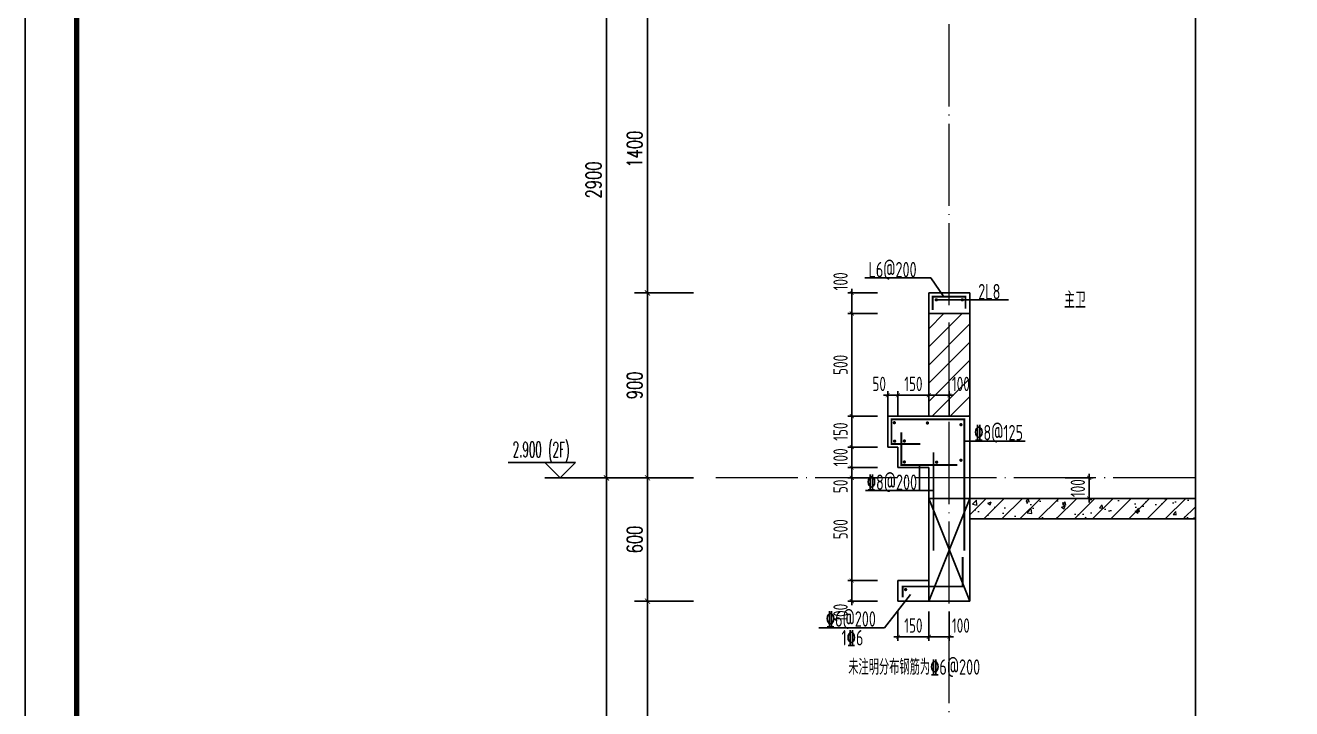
# Model space of a CAD drawing. Extents: x -668857 to 143095, y -247466 to 228182.
# Drawn here: x 59135 to 65303, y 154360 to 157686 of the extents above; entities that cross this region are included whole.
import ezdxf

# ---------------------------------------------------------------- set-up
doc = ezdxf.new("R2010")
doc.units = 0
doc.header["$LTSCALE"] = 1000
doc.linetypes.add('DOTE', pattern=[2.42, 2, -0.2, 0.02, -0.2])
doc.layers.get('0').update_dxf_attribs({"linetype": 'CONTINUOUS'})
doc.layers.get('DEFPOINTS').update_dxf_attribs({"linetype": 'CONTINUOUS'})
for name, color, linetype in [('DIM', 2, 'CONTINUOUS'), ('DIM_ELEV', 3, 'CONTINUOUS'), ('DIM_SYMB', 3, 'CONTINUOUS'), ('PUB_DIM', 3, 'CONTINUOUS'), ('PUB_TEXT', 2, 'CONTINUOUS'), ('REIN', 6, 'CONTINUOUS'), ('S-大样-砼线', 7, 'CONTINUOUS'), ('S-引出线', 40, 'CONTINUOUS'), ('TEXT', 2, 'CONTINUOUS'), ('WALL', 5, 'CONTINUOUS'), ('yichutu', 7, 'CONTINUOUS')]:
    doc.layers.add(name, color=color, linetype=linetype)
for name, color, linetype, lineweight in [('DOTE', 19, 'DOTE', 9), ('PUB_HATCH', 8, 'CONTINUOUS', 9), ('内粉刷', 37, 'CONTINUOUS', 9), ('图框', 9, 'CONTINUOUS', 18)]:
    doc.layers.add(name, color=color, linetype=linetype, lineweight=lineweight)
doc.styles.add('_TCH_DIM', font='SIMPLEX.shx', dxfattribs={"width": 0.7, "bigfont": 'GBCBIG.shx'})
doc.styles.add('_TCH_DIM_T3', font='SIMPLEX', dxfattribs={"width": 0.705882, "bigfont": 'GBCBIG'})
doc.styles.add('TSSD_DIMENSION', font='Tssdeng.shx', dxfattribs={"width": 0.7, "bigfont": 'tssdchn.shx'})
doc.styles.add('TSSD_REIN', font='tssdeng.shx', dxfattribs={"width": 0.7, "height": 300, "bigfont": 'tssdchn.shx'})
doc.styles.add('w', font='tssdeng.shx', dxfattribs={"width": 0.8, "bigfont": 'tssdchn.shx'})
doc.dimstyles.new('_TCH_ARCH&&25', dxfattribs={"dimtxt": 74.375, "dimasz": 25, "dimexe": 62.5, "dimexo": 75, "dimgap": 25, "dimtad": 1, "dimdec": 0, "dimzin": 0, "dimdsep": 46, "dimtxsty": '_TCH_DIM_T3', "dimblk": 'ARCHTICK', "dimcen": 0.09, "dimclrt": 7, "dimazin": 0, "dimtfac": 1, "dimtdec": 0, "dimtix": 1, "dimtmove": 2, "dimatfit": 3, "dimldrblk": 'ARCHTICK', "dimfxl": 0, "dimtolj": 1, "dimtzin": 0, "dimarcsym": 0})
doc.dimstyles.new('TSSD_20_20', dxfattribs={"dimtxt": 60, "dimasz": 20, "dimexe": 20, "dimexo": 50, "dimgap": 20, "dimtad": 1, "dimdec": 0, "dimzin": 0, "dimdsep": 46, "dimtxsty": 'TSSD_DIMENSION', "dimblk": 'ARCHTICK', "dimblk1": 'ARCHTICK', "dimblk2": 'ARCHTICK', "dimcen": 0, "dimdle": 20, "dimclrt": 7, "dimadec": 0, "dimazin": 0, "dimtfac": 1, "dimtdec": 0, "dimtix": 1, "dimtmove": 2, "dimatfit": 3, "dimfxl": 0, "dimtolj": 1, "dimtzin": 0, "dimarcsym": 0})

# ---------------------------------------------------------------- blocks, each defined once
blk = doc.blocks.new('GFDDDDRG')
at = {"layer": '图框'}
blk.add_lwpolyline([(923310, -107437), (923310, -159999), (893610, -159999), (893610, -107437)], close=True, dxfattribs=at)
blk.add_lwpolyline([(923310, -107437), (923310, -159999), (893610, -159999), (893610, -107437)], close=True, dxfattribs=at)
at = {"layer": '图框', "const_width": 50}
blk.add_lwpolyline([(894110, -159499), (922810, -159499), (922810, -108687), (894110, -108687)], close=True, dxfattribs=at)
blk = doc.blocks.new('yct-1051-594-26275-14850-25-1002.0')
at = {"layer": 'yichutu', "color": 7}
blk.add_lwpolyline([(0, 0), (0, 14850), (26275, 14850), (26275, 0)], close=True, dxfattribs=at)
blk = doc.blocks.new('_ArchTick')
at = {"color": 0, "linetype": 'ByBlock', "const_width": 0.15}
blk.add_lwpolyline([(-0.5, -0.5), (0.5, 0.5)], dxfattribs=at)
blk = doc.blocks.new('*D2622')
at = {"layer": 'DEFPOINTS', "color": 0}
for p in [(63385.3, 155885.6), (63335.3, 155733.3), (63385.3, 155733.3)]:
    blk.add_point(p, dxfattribs=at)
at = {"layer": 'DIM', "color": 0, "lineweight": -2}
for p, q in [((63315.3, 155885.6), (63405.3, 155885.6)), ((63335.3, 155783.3), (63335.3, 155905.6)), ((63385.3, 155783.3), (63385.3, 155905.6))]:
    blk.add_line(p, q, dxfattribs=at)
at = {"layer": 'DIM', "color": 0, "lineweight": -2, "xscale": 20, "yscale": 20, "zscale": 20, "rotation": 180}
blk.add_blockref('_ArchTick', (63335.3, 155885.6), dxfattribs=at)
at = {"layer": 'DIM', "color": 0, "lineweight": -2, "xscale": 20, "yscale": 20, "zscale": 20}
blk.add_blockref('_ArchTick', (63385.3, 155885.6), dxfattribs=at)
at = {"layer": 'DIM', "color": 7, "insert": (63293.9, 155940.6), "char_height": 70, "attachment_point": 5, "style": 'TSSD_DIMENSION'}
blk.add_mtext('\\A1;50', dxfattribs=at)
blk = doc.blocks.new('*D2623')
at = {"layer": 'DEFPOINTS', "color": 0}
for p in [(63535.3, 155885.6), (63385.3, 155733.3), (63535.3, 155733.3)]:
    blk.add_point(p, dxfattribs=at)
at = {"layer": 'DIM', "color": 0, "lineweight": -2}
for p, q in [((63365.3, 155885.6), (63555.3, 155885.6)), ((63385.3, 155783.3), (63385.3, 155905.6)), ((63535.3, 155783.3), (63535.3, 155905.6))]:
    blk.add_line(p, q, dxfattribs=at)
at = {"layer": 'DIM', "color": 0, "lineweight": -2, "xscale": 20, "yscale": 20, "zscale": 20, "rotation": 180}
blk.add_blockref('_ArchTick', (63385.3, 155885.6), dxfattribs=at)
at = {"layer": 'DIM', "color": 0, "lineweight": -2, "xscale": 20, "yscale": 20, "zscale": 20}
blk.add_blockref('_ArchTick', (63535.3, 155885.6), dxfattribs=at)
at = {"layer": 'DIM', "color": 7, "insert": (63460.3, 155940.6), "char_height": 70, "attachment_point": 5, "style": 'TSSD_DIMENSION'}
blk.add_mtext('\\A1;150', dxfattribs=at)
blk = doc.blocks.new('*D2624')
at = {"layer": 'DEFPOINTS', "color": 0}
for p in [(63635.3, 155885.6), (63535.3, 155733.3), (63635.3, 155733.3)]:
    blk.add_point(p, dxfattribs=at)
at = {"layer": 'DIM', "color": 0, "lineweight": -2}
for p, q in [((63515.3, 155885.6), (63655.3, 155885.6)), ((63535.3, 155783.3), (63535.3, 155905.6)), ((63635.3, 155783.3), (63635.3, 155905.6))]:
    blk.add_line(p, q, dxfattribs=at)
at = {"layer": 'DIM', "color": 0, "lineweight": -2, "xscale": 20, "yscale": 20, "zscale": 20, "rotation": 180}
blk.add_blockref('_ArchTick', (63535.3, 155885.6), dxfattribs=at)
at = {"layer": 'DIM', "color": 0, "lineweight": -2, "xscale": 20, "yscale": 20, "zscale": 20}
blk.add_blockref('_ArchTick', (63635.3, 155885.6), dxfattribs=at)
at = {"layer": 'DIM', "color": 7, "insert": (63691.7, 155940.6), "char_height": 70, "attachment_point": 5, "style": 'TSSD_DIMENSION'}
blk.add_mtext('\\A1;100', dxfattribs=at)
blk = doc.blocks.new('*D2625')
at = {"layer": 'DEFPOINTS', "color": 0}
for p in [(63385.3, 154883.2), (63535.3, 154883.2), (63535.3, 154709.5)]:
    blk.add_point(p, dxfattribs=at)
at = {"layer": 'DIM', "color": 0, "lineweight": -2}
for p, q in [((63385.3, 154833.2), (63385.3, 154689.5)), ((63535.3, 154833.2), (63535.3, 154689.5)), ((63365.3, 154709.5), (63555.3, 154709.5))]:
    blk.add_line(p, q, dxfattribs=at)
at = {"layer": 'DIM', "color": 0, "lineweight": -2, "xscale": 20, "yscale": 20, "zscale": 20, "rotation": 180}
blk.add_blockref('_ArchTick', (63385.3, 154709.5), dxfattribs=at)
at = {"layer": 'DIM', "color": 0, "lineweight": -2, "xscale": 20, "yscale": 20, "zscale": 20}
blk.add_blockref('_ArchTick', (63535.3, 154709.5), dxfattribs=at)
at = {"layer": 'DIM', "color": 7, "insert": (63460.3, 154764.5), "char_height": 70, "attachment_point": 5, "style": 'TSSD_DIMENSION'}
blk.add_mtext('\\A1;150', dxfattribs=at)
blk = doc.blocks.new('*D2626')
at = {"layer": 'DEFPOINTS', "color": 0}
for p in [(63535.3, 154883.2), (63635.3, 154883.2), (63635.3, 154709.5)]:
    blk.add_point(p, dxfattribs=at)
at = {"layer": 'DIM', "color": 0, "lineweight": -2}
for p, q in [((63535.3, 154833.2), (63535.3, 154689.5)), ((63635.3, 154833.2), (63635.3, 154689.5)), ((63515.3, 154709.5), (63655.3, 154709.5))]:
    blk.add_line(p, q, dxfattribs=at)
at = {"layer": 'DIM', "color": 0, "lineweight": -2, "xscale": 20, "yscale": 20, "zscale": 20, "rotation": 180}
blk.add_blockref('_ArchTick', (63535.3, 154709.5), dxfattribs=at)
at = {"layer": 'DIM', "color": 0, "lineweight": -2, "xscale": 20, "yscale": 20, "zscale": 20}
blk.add_blockref('_ArchTick', (63635.3, 154709.5), dxfattribs=at)
at = {"layer": 'DIM', "color": 7, "insert": (63691.7, 154764.5), "char_height": 70, "attachment_point": 5, "style": 'TSSD_DIMENSION'}
blk.add_mtext('\\A1;100', dxfattribs=at)
blk = doc.blocks.new('*D2627')
at = {"layer": 'DEFPOINTS', "color": 0}
for p in [(63160.6, 156383.2), (63335.3, 156383.2), (63335.3, 156283.2)]:
    blk.add_point(p, dxfattribs=at)
at = {"layer": 'DIM', "color": 0, "lineweight": -2}
for p, q in [((63285.3, 156383.2), (63140.6, 156383.2)), ((63160.6, 156263.2), (63160.6, 156403.2)), ((63285.3, 156283.2), (63140.6, 156283.2))]:
    blk.add_line(p, q, dxfattribs=at)
at = {"layer": 'DIM', "color": 0, "lineweight": -2, "xscale": 20, "yscale": 20, "zscale": 20}
for p, rotation in [((63160.6, 156383.2), 90), ((63160.6, 156283.2), 270)]:
    blk.add_blockref('_ArchTick', p, dxfattribs=dict(at, rotation=rotation))
at = {"layer": 'DIM', "color": 7, "insert": (63105.6, 156439.7), "char_height": 70, "attachment_point": 5, "rotation": 90, "style": 'TSSD_DIMENSION'}
blk.add_mtext('\\A1;100', dxfattribs=at)
blk = doc.blocks.new('*D2628')
at = {"layer": 'DEFPOINTS', "color": 0}
for p in [(63160.6, 155783.2), (63335.3, 155783.2), (63335.3, 155633.2)]:
    blk.add_point(p, dxfattribs=at)
at = {"layer": 'DIM', "color": 0, "lineweight": -2}
for p, q in [((63160.6, 155613.2), (63160.6, 155803.2)), ((63285.3, 155783.2), (63140.6, 155783.2)), ((63285.3, 155633.2), (63140.6, 155633.2))]:
    blk.add_line(p, q, dxfattribs=at)
at = {"layer": 'DIM', "color": 0, "lineweight": -2, "xscale": 20, "yscale": 20, "zscale": 20}
for p, rotation in [((63160.6, 155783.2), 90), ((63160.6, 155633.2), 270)]:
    blk.add_blockref('_ArchTick', p, dxfattribs=dict(at, rotation=rotation))
at = {"layer": 'DIM', "color": 7, "insert": (63105.6, 155708.2), "char_height": 70, "attachment_point": 5, "rotation": 90, "style": 'TSSD_DIMENSION'}
blk.add_mtext('\\A1;150', dxfattribs=at)
blk = doc.blocks.new('*D2629')
at = {"layer": 'DEFPOINTS', "color": 0}
for p in [(63160.6, 155633.2), (63335.3, 155633.2), (63335.3, 155533.2)]:
    blk.add_point(p, dxfattribs=at)
at = {"layer": 'DIM', "color": 0, "lineweight": -2}
for p, q in [((63285.3, 155633.2), (63140.6, 155633.2)), ((63160.6, 155633.2), (63160.6, 155653.2)), ((63160.6, 155533.2), (63160.6, 155633.2)), ((63285.3, 155533.2), (63140.6, 155533.2)), ((63160.6, 155533.2), (63160.6, 155513.2))]:
    blk.add_line(p, q, dxfattribs=at)
at = {"layer": 'DIM', "color": 0, "lineweight": -2, "xscale": 20, "yscale": 20, "zscale": 20}
for p, rotation in [((63160.6, 155633.2), 270), ((63160.6, 155533.2), 90)]:
    blk.add_blockref('_ArchTick', p, dxfattribs=dict(at, rotation=rotation))
at = {"layer": 'DIM', "color": 7, "insert": (63105.6, 155583.2), "char_height": 70, "attachment_point": 5, "rotation": 90, "style": 'TSSD_DIMENSION'}
blk.add_mtext('\\A1;100', dxfattribs=at)
blk = doc.blocks.new('*D2630')
at = {"layer": 'DEFPOINTS', "color": 0}
for p in [(63160.6, 155533.2), (63335.3, 155533.2), (63335.3, 155483.2)]:
    blk.add_point(p, dxfattribs=at)
at = {"layer": 'DIM', "color": 0, "lineweight": -2}
for p, q in [((63160.6, 155463.2), (63160.6, 155553.2)), ((63285.3, 155533.2), (63140.6, 155533.2)), ((63285.3, 155483.2), (63140.6, 155483.2))]:
    blk.add_line(p, q, dxfattribs=at)
at = {"layer": 'DIM', "color": 0, "lineweight": -2, "xscale": 20, "yscale": 20, "zscale": 20}
for p, rotation in [((63160.6, 155533.2), 90), ((63160.6, 155483.2), 270)]:
    blk.add_blockref('_ArchTick', p, dxfattribs=dict(at, rotation=rotation))
at = {"layer": 'DIM', "color": 7, "insert": (63105.6, 155441.9), "char_height": 70, "attachment_point": 5, "rotation": 90, "style": 'TSSD_DIMENSION'}
blk.add_mtext('\\A1;50', dxfattribs=at)
blk = doc.blocks.new('*D2631')
at = {"layer": 'DEFPOINTS', "color": 0}
for p in [(63160.6, 155483.2), (63335.3, 155483.2), (63335.3, 154983.2)]:
    blk.add_point(p, dxfattribs=at)
at = {"layer": 'DIM', "color": 0, "lineweight": -2}
for p, q in [((63160.6, 154963.2), (63160.6, 155503.2)), ((63285.3, 155483.2), (63140.6, 155483.2)), ((63285.3, 154983.2), (63140.6, 154983.2))]:
    blk.add_line(p, q, dxfattribs=at)
at = {"layer": 'DIM', "color": 0, "lineweight": -2, "xscale": 20, "yscale": 20, "zscale": 20}
for p, rotation in [((63160.6, 155483.2), 90), ((63160.6, 154983.2), 270)]:
    blk.add_blockref('_ArchTick', p, dxfattribs=dict(at, rotation=rotation))
at = {"layer": 'DIM', "color": 7, "insert": (63105.6, 155233.2), "char_height": 70, "attachment_point": 5, "rotation": 90, "style": 'TSSD_DIMENSION'}
blk.add_mtext('\\A1;500', dxfattribs=at)
blk = doc.blocks.new('*D2632')
at = {"layer": 'DEFPOINTS', "color": 0}
for p in [(63160.6, 154983.2), (63335.3, 154983.2), (63335.3, 154883.2)]:
    blk.add_point(p, dxfattribs=at)
at = {"layer": 'DIM', "color": 0, "lineweight": -2}
for p, q in [((63160.6, 154863.2), (63160.6, 155003.2)), ((63285.3, 154983.2), (63140.6, 154983.2)), ((63285.3, 154883.2), (63140.6, 154883.2))]:
    blk.add_line(p, q, dxfattribs=at)
at = {"layer": 'DIM', "color": 0, "lineweight": -2, "xscale": 20, "yscale": 20, "zscale": 20}
for p, rotation in [((63160.6, 154983.2), 90), ((63160.6, 154883.2), 270)]:
    blk.add_blockref('_ArchTick', p, dxfattribs=dict(at, rotation=rotation))
at = {"layer": 'DIM', "color": 7, "insert": (63105.6, 154826.8), "char_height": 70, "attachment_point": 5, "rotation": 90, "style": 'TSSD_DIMENSION'}
blk.add_mtext('\\A1;100', dxfattribs=at)
blk = doc.blocks.new('*D2642')
at = {"layer": 'DEFPOINTS', "color": 0}
for p in [(64150.4, 155483.2), (64316.4, 155483.2), (64150.4, 155383.2)]:
    blk.add_point(p, dxfattribs=at)
at = {"layer": 'DIM', "color": 0, "lineweight": -2}
for p, q in [((64316.4, 155483.2), (64316.4, 155503.2)), ((64200.4, 155483.2), (64336.4, 155483.2)), ((64316.4, 155383.2), (64316.4, 155483.2)), ((64200.4, 155383.2), (64336.4, 155383.2)), ((64316.4, 155383.2), (64316.4, 155363.2))]:
    blk.add_line(p, q, dxfattribs=at)
at = {"layer": 'DIM', "color": 0, "lineweight": -2, "xscale": 20, "yscale": 20, "zscale": 20}
for p, rotation in [((64316.4, 155483.2), 270), ((64316.4, 155383.2), 90)]:
    blk.add_blockref('_ArchTick', p, dxfattribs=dict(at, rotation=rotation))
at = {"layer": 'DIM', "color": 7, "insert": (64261.4, 155433.2), "char_height": 70, "attachment_point": 5, "rotation": 90, "style": 'TSSD_DIMENSION'}
blk.add_mtext('\\A1;100', dxfattribs=at)
blk = doc.blocks.new('*D2658')
at = {"layer": 'DEFPOINTS', "color": 0}
for p in [(62165.1, 154883.2), (62465.1, 154883.2), (62465.1, 153483.2)]:
    blk.add_point(p, dxfattribs=at)
at = {"layer": 'PUB_DIM', "color": 0, "lineweight": -2}
for p, q in [((62390.1, 154883.2), (62102.6, 154883.2)), ((62165.1, 153483.2), (62165.1, 154883.2)), ((62390.1, 153483.2), (62102.6, 153483.2))]:
    blk.add_line(p, q, dxfattribs=at)
at = {"layer": 'PUB_DIM', "color": 0, "lineweight": -2, "xscale": 25, "yscale": 25, "zscale": 25}
for p, rotation in [((62165.1, 154883.2), 90), ((62165.1, 153483.2), 270)]:
    blk.add_blockref('_ArchTick', p, dxfattribs=dict(at, rotation=rotation))
at = {"layer": 'PUB_DIM', "color": 7, "insert": (62102.9, 154183.2), "char_height": 74.38, "attachment_point": 5, "rotation": 90, "style": '_TCH_DIM_T3'}
blk.add_mtext('\\A1;1400', dxfattribs=at)
blk = doc.blocks.new('*D2659')
at = {"layer": 'DEFPOINTS', "color": 0}
for p in [(62165.1, 155483.2), (62465.1, 155483.2), (62465.1, 154883.2)]:
    blk.add_point(p, dxfattribs=at)
at = {"layer": 'PUB_DIM', "color": 0, "lineweight": -2}
for p, q in [((62390.1, 155483.2), (62102.6, 155483.2)), ((62165.1, 154883.2), (62165.1, 155483.2)), ((62390.1, 154883.2), (62102.6, 154883.2))]:
    blk.add_line(p, q, dxfattribs=at)
at = {"layer": 'PUB_DIM', "color": 0, "lineweight": -2, "xscale": 25, "yscale": 25, "zscale": 25}
for p, rotation in [((62165.1, 155483.2), 90), ((62165.1, 154883.2), 270)]:
    blk.add_blockref('_ArchTick', p, dxfattribs=dict(at, rotation=rotation))
at = {"layer": 'PUB_DIM', "color": 7, "insert": (62102.9, 155183.2), "char_height": 74.38, "attachment_point": 5, "rotation": 90, "style": '_TCH_DIM_T3'}
blk.add_mtext('\\A1;600', dxfattribs=at)
blk = doc.blocks.new('*D2660')
at = {"layer": 'DEFPOINTS', "color": 0}
for p in [(62165.1, 156383.2), (62465.1, 156383.2), (62465.1, 155483.2)]:
    blk.add_point(p, dxfattribs=at)
at = {"layer": 'PUB_DIM', "color": 0, "lineweight": -2}
for p, q in [((62390.1, 156383.2), (62102.6, 156383.2)), ((62165.1, 155483.2), (62165.1, 156383.2)), ((62390.1, 155483.2), (62102.6, 155483.2))]:
    blk.add_line(p, q, dxfattribs=at)
at = {"layer": 'PUB_DIM', "color": 0, "lineweight": -2, "xscale": 25, "yscale": 25, "zscale": 25}
for p, rotation in [((62165.1, 156383.2), 90), ((62165.1, 155483.2), 270)]:
    blk.add_blockref('_ArchTick', p, dxfattribs=dict(at, rotation=rotation))
at = {"layer": 'PUB_DIM', "color": 7, "insert": (62102.9, 155933.2), "char_height": 74.38, "attachment_point": 5, "rotation": 90, "style": '_TCH_DIM_T3'}
blk.add_mtext('\\A1;900', dxfattribs=at)
blk = doc.blocks.new('*D2661')
at = {"layer": 'DEFPOINTS', "color": 0}
for p in [(62165.1, 157783.2), (62465.1, 157783.2), (62465.1, 156383.2)]:
    blk.add_point(p, dxfattribs=at)
at = {"layer": 'PUB_DIM', "color": 0, "lineweight": -2}
for p, q in [((62390.1, 157783.2), (62102.6, 157783.2)), ((62165.1, 156383.2), (62165.1, 157783.2)), ((62390.1, 156383.2), (62102.6, 156383.2))]:
    blk.add_line(p, q, dxfattribs=at)
at = {"layer": 'PUB_DIM', "color": 0, "lineweight": -2, "xscale": 25, "yscale": 25, "zscale": 25}
for p, rotation in [((62165.1, 157783.2), 90), ((62165.1, 156383.2), 270)]:
    blk.add_blockref('_ArchTick', p, dxfattribs=dict(at, rotation=rotation))
at = {"layer": 'PUB_DIM', "color": 7, "insert": (62102.9, 157083.2), "char_height": 74.38, "attachment_point": 5, "rotation": 90, "style": '_TCH_DIM_T3'}
blk.add_mtext('\\A1;1400', dxfattribs=at)
blk = doc.blocks.new('*D2674')
at = {"layer": 'DEFPOINTS', "color": 0}
for p in [(61965.1, 155483.2), (62465.1, 155483.2), (62465.1, 152583.2)]:
    blk.add_point(p, dxfattribs=at)
at = {"layer": 'PUB_DIM', "color": 0, "lineweight": -2}
for p, q in [((62390.1, 155483.2), (61902.6, 155483.2)), ((61965.1, 152583.2), (61965.1, 155483.2)), ((62390.1, 152583.2), (61902.6, 152583.2))]:
    blk.add_line(p, q, dxfattribs=at)
at = {"layer": 'PUB_DIM', "color": 0, "lineweight": -2, "xscale": 25, "yscale": 25, "zscale": 25}
for p, rotation in [((61965.1, 155483.2), 90), ((61965.1, 152583.2), 270)]:
    blk.add_blockref('_ArchTick', p, dxfattribs=dict(at, rotation=rotation))
at = {"layer": 'PUB_DIM', "color": 7, "insert": (61902.9, 154033.2), "char_height": 74.38, "attachment_point": 5, "rotation": 90, "style": '_TCH_DIM_T3'}
blk.add_mtext('\\A1;2900', dxfattribs=at)
blk = doc.blocks.new('*D2675')
at = {"layer": 'DEFPOINTS', "color": 0}
for p in [(61965.1, 158383.2), (62465.1, 158383.2), (62465.1, 155483.2)]:
    blk.add_point(p, dxfattribs=at)
at = {"layer": 'PUB_DIM', "color": 0, "lineweight": -2}
for p, q in [((62390.1, 158383.2), (61902.6, 158383.2)), ((61965.1, 155483.2), (61965.1, 158383.2)), ((62390.1, 155483.2), (61902.6, 155483.2))]:
    blk.add_line(p, q, dxfattribs=at)
at = {"layer": 'PUB_DIM', "color": 0, "lineweight": -2, "xscale": 25, "yscale": 25, "zscale": 25}
for p, rotation in [((61965.1, 158383.2), 90), ((61965.1, 155483.2), 270)]:
    blk.add_blockref('_ArchTick', p, dxfattribs=dict(at, rotation=rotation))
at = {"layer": 'PUB_DIM', "color": 7, "insert": (61902.9, 156933.2), "char_height": 74.38, "attachment_point": 5, "rotation": 90, "style": '_TCH_DIM_T3'}
blk.add_mtext('\\A1;2900', dxfattribs=at)
blk = doc.blocks.new('A$C696610E5')
at = {"layer": 'REIN', "const_width": 9}
for points in [[(494.5, 974.7), (353.3, 974.7), (353.3, 1095), (708.3, 1095), (708.3, 454.9)], [(401.6, 1031.7), (401.6, 872.6), (673.9, 872.6)], [(557.8, 934), (557.8, 454.9)]]:
    blk.add_lwpolyline(points, dxfattribs=at)
at = {"layer": 'REIN', "const_width": 8}
for points in [[(363.4, 1078.3, 1), (371.4, 1078.3, 1)], [(524.5, 1076.9, 1), (532.5, 1076.9, 1)], [(687.7, 1068.7, 1), (695.7, 1068.7, 1)], [(364.5, 988.6, 1), (372.5, 988.6, 1)], [(412.3, 989.2, 1), (420.3, 989.2, 1)], [(412.3, 887.1, 1), (420.3, 887.1, 1)], [(569.2, 886.1, 1), (577.2, 886.1, 1)], [(687.7, 895.7, 1), (695.7, 895.7, 1)], [(418.3, 266.1, 1), (426.3, 266.1, 1)]]:
    blk.add_lwpolyline(points, format="xyb", close=True, dxfattribs=at)
at = {"layer": 'REIN'}
blk.add_lwpolyline([(407.7, 227.9, 9, 9, 0), (407.7, 280.9, 9, 9, 0), (700.1, 280.9, 9, 9, 0), (700.1, 425.3, 9, 9, 0)], format="xyseb", dxfattribs=at)
at = {"layer": 'S-大样-砼线'}
for p, q in [((534.9, 709.9), (734.9, 209.8)), ((734.9, 709.9), (534.9, 209.8))]:
    blk.add_line(p, q, dxfattribs=at)
blk.add_lwpolyline([(734.9, 709.9), (534.9, 709.9), (534.9, 209.8), (734.9, 209.8)], close=True, dxfattribs=at)
at = {"layer": 'S-引出线'}
for p, q in [((704.2, 988.5), (1004.3, 988.5)), ((490.6, 872.6), (490.6, 748.9)), ((227.2, 748.9), (561.1, 748.9))]:
    blk.add_line(p, q, dxfattribs=at)
blk.add_lwpolyline([(445.3, 242.7), (318.6, 79.6), (0, 79.6)], dxfattribs=at)
at = {"layer": 'TEXT', "style": 'TSSD_REIN', "width": 0.7}
for s, p in [('%%1328@125', (756.2, 992.6)), ('%%1328@200', (233.1, 751.1)), ('%%1326@200', (33.9, 85.5)), ('1%%1326', (110.1, -5.8)), ('未注明分布钢筋为%%1326@200', (142.8, -148.4))]:
    blk.add_text(s, height=75, rotation=0, dxfattribs=at).set_placement(p)
blk = doc.blocks.new('20210809.02282337')
at = {"layer": 'REIN', "const_width": 9}
blk.add_lwpolyline([(87484.2, 66580.9), (87484.2, 66644.7), (87644.1, 66644.7), (87644.1, 66586.8)], dxfattribs=at)
at = {"layer": 'REIN', "const_width": 8}
for points in [[(87497.7, 66629.7, 1), (87505.7, 66629.7, 1)], [(87625.1, 66629.7, 1), (87633.1, 66629.7, 1)]]:
    blk.add_lwpolyline(points, format="xyb", close=True, dxfattribs=at)
at = {"layer": 'S-引出线'}
for p, q in [((87474.6, 66737), (87154.5, 66737)), ((87538.8, 66644.7), (87474.6, 66737)), ((87501.7, 66629.7), (87853.3, 66629.7))]:
    blk.add_line(p, q, dxfattribs=at)
at = {"layer": 'TEXT', "style": 'w', "width": 0.7}
for s, p in [('L6@200', (87171.5, 66739.2)), ('2L8', (87706.2, 66632.1))]:
    blk.add_text(s, height=75, rotation=0, dxfattribs=at).set_placement(p)
blk = doc.blocks.new('*D3120')
at = {"layer": 'DEFPOINTS', "color": 0}
for p in [(63160.6, 156283.2), (63335.3, 156283.2), (63335.3, 155783.2)]:
    blk.add_point(p, dxfattribs=at)
at = {"layer": 'DIM', "color": 0, "lineweight": -2}
for p, q in [((63160.6, 155763.2), (63160.6, 156303.2)), ((63285.3, 156283.2), (63140.6, 156283.2)), ((63285.3, 155783.2), (63140.6, 155783.2))]:
    blk.add_line(p, q, dxfattribs=at)
at = {"layer": 'DIM', "color": 0, "lineweight": -2, "xscale": 20, "yscale": 20, "zscale": 20}
for p, rotation in [((63160.6, 156283.2), 90), ((63160.6, 155783.2), 270)]:
    blk.add_blockref('_ArchTick', p, dxfattribs=dict(at, rotation=rotation))
at = {"layer": 'DIM', "color": 7, "insert": (63105.6, 156033.2), "char_height": 70, "attachment_point": 5, "rotation": 90, "style": 'TSSD_DIMENSION'}
blk.add_mtext('\\A1;500', dxfattribs=at)

msp = doc.modelspace()

# ---------------------------------------------------------------- hatches: boundary and pattern name
at = {"layer": 'PUB_HATCH'}
h = msp.add_hatch(dxfattribs=at)
h.set_pattern_fill('普通砖', color=256, scale=25, style=0)
h.set_pattern_definition([(45, (-956095.346, 321071.136), (-44.1941915, 44.1941915), [])])
h.paths.add_polyline_path([(63735.25, 155783.23), (63735.25, 156283.23), (63535.25, 156283.23), (63535.25, 155783.23)])
h = msp.add_hatch(dxfattribs=at)
h.set_pattern_fill('钢筋混凝土', color=256, scale=25, style=0)
h.set_pattern_definition([(45, (-956095.346, 321026.26), (-44.194174, 44.194174), []), (50, (-956095.35, 321026.26), (179.315046, -15.688034), [18.75, -206.25]), (355, (-956095.35, 321026.26), (-34.687833, 188.048033), [15, -165]), (100.4514, (-956080.4, 321024.95), (144.627345, 172.359886), [15.935047, -175.285528]), (46.1842, (-956095.35, 321076.26), (266.81026, -41.379754), [28.125, -309.375]), (96.6356, (-956073.1, 321072.8), (233.665676, 243.52947), [23.90257, -262.92825]), (351.1842, (-956095.35, 321076.26), (233.665486, 243.52965), [22.5, -247.5]), (21, (-956070.35, 321063.76), (149.226763, -100.654723), [18.75, -206.25]), (326, (-956070.35, 321063.76), (60.828833, 181.28751), [15, -165]), (71.4514, (-956057.91, 321055.37), (210.055657, 80.632624), [15.935047, -175.285528]), (37.5, (-956095.346, 321026.26), (3.039964, 83.2234635), [0, -163, 0, -167.5, 0, -165.625]), (7.5, (-956095.35, 321026.26), (65.767384, 98.602928), [0, -95.5, 0, -159.25, 0, -63.125]), (327.5, (-956151.096, 321026.26), (133.455609, -5.638718), [0, -62.5, 0, -195, 0, -258.75]), (317.5, (-956176.1, 321026.26), (145.796542, 25.026246), [0, -81.25, 0, -129.5, 0, -183.75])])
h.paths.add_polyline_path([(63735.25, 155383.23), (63735.25, 155283.23), (64833.78, 155283.23), (64833.78, 155383.23)])

# ---------------------------------------------------------------- linework, layer by layer
at = {"layer": 'DIM_ELEV', "color": 1}
for p, q in [((61815.06, 155558.23), (61487.06, 155558.23)), ((61740.06, 155483.23), (61665.06, 155558.23)), ((61740.06, 155483.23), (61815.06, 155558.23)), ((62165.06, 155483.23), (61665.06, 155483.23))]:
    msp.add_line(p, q, dxfattribs=at)
at = {"layer": 'DIM_SYMB'}
msp.add_lwpolyline([(64833.78, 168563.23), (64833.78, 159901.35), (64886.28, 159882.24), (64781.28, 159863.73), (64833.78, 159845.1), (64833.78, 151183.22)], dxfattribs=at)
at = {"layer": 'DOTE', "color": 1, "linetype": 'DOTE', "ltscale": 0.2}
for p, q in [((63635.25, 151483.22), (63635.25, 169163.23)), ((64833.78, 155483.23), (62465.06, 155483.23))]:
    msp.add_line(p, q, dxfattribs=at)
at = {"layer": 'WALL'}
for p, q in [((63535.25, 156283.23), (63535.25, 156383.23)), ((63535.25, 156383.23), (63735.25, 156383.23)), ((63735.25, 156283.23), (63735.25, 156383.23)), ((63535.25, 156283.23), (63735.25, 156283.23)), ((63535.25, 155783.23), (63535.25, 156283.23)), ((63735.25, 155783.23), (63735.25, 156283.23)), ((63735.25, 155783.23), (63335.25, 155783.23)), ((63335.25, 155783.23), (63335.25, 155633.23)), ((63735.25, 155383.23), (63735.25, 155783.23)), ((63335.25, 155633.23), (63385.25, 155633.23)), ((63385.25, 155633.23), (63385.25, 155533.23)), ((63385.25, 155533.23), (63535.25, 155533.23)), ((63535.25, 155533.23), (63535.25, 154983.23)), ((64833.78, 155383.23), (63735.25, 155383.23)), ((64833.78, 155283.23), (64833.78, 155383.23)), ((64833.78, 155283.23), (63735.25, 155283.23)), ((63735.25, 154883.23), (63735.25, 155283.23)), ((63535.25, 154983.23), (63385.25, 154983.23)), ((63385.25, 154983.23), (63385.25, 154883.23)), ((63385.25, 154883.23), (63735.25, 154883.23))]:
    msp.add_line(p, q, dxfattribs=at)

# ---------------------------------------------------------------- block references
at = {"xscale": 0.5, "yscale": 0.5, "zscale": 0.5}
msp.add_blockref('GFDDDDRG', (-387669.74, 227309.73), dxfattribs=at)
at = {"layer": 'REIN'}
msp.add_blockref('20210809.02282337', (-23929.93, 89720.12), dxfattribs=at)
at = {"layer": 'yichutu', "rotation": 270}
msp.add_blockref('yct-1051-594-26275-14850-25-1002.0', (59135.15, 173591.25), dxfattribs=at)
at = {"layer": '内粉刷'}
msp.add_blockref('A$C696610E5', (63000.35, 154673.38), dxfattribs=at)

# ---------------------------------------------------------------- texts
at = {"layer": 'PUB_TEXT', "style": 'TSSD_REIN', "width": 0.7}
msp.add_text('主卫', height=80, dxfattribs=at).set_placement((64194.47, 156308.85))
at = {"layer": 'PUB_TEXT', "color": 1, "style": '_TCH_DIM', "width": 0.494118}
for s, p in [('2.900', (61508.96, 155584.48)), ('(2F)', (61681.11, 155583.25))]:
    msp.add_text(s, height=74.375, dxfattribs=at).set_placement(p)

# ---------------------------------------------------------------- dimensions: what is measured, and where the dimension line sits
at = {"layer": 'DIM'}
for base, p1, p2, angle, picture, middle in [((63160.64, 156383.23), (63335.25, 156283.23), (63335.25, 156383.23), 90, '*D2627', (63105.64, 156439.67)), ((63385.25, 155885.58), (63335.25, 155733.25), (63385.25, 155733.25), 360, '*D2622', (63293.88, 155940.58)), ((63635.25, 155885.58), (63535.25, 155733.25), (63635.25, 155733.25), 360, '*D2624', (63691.7, 155940.58)), ((63160.64, 155533.23), (63335.25, 155483.23), (63335.25, 155533.23), 90, '*D2630', (63105.64, 155441.85)), ((63160.64, 154983.23), (63335.25, 154883.23), (63335.25, 154983.23), 90, '*D2632', (63105.64, 154826.78)), ((63635.25, 154709.52), (63535.25, 154883.23), (63635.25, 154883.23), 360, '*D2626', (63691.7, 154764.52))]:
    dim = msp.add_linear_dim(base=base, p1=p1, p2=p2, angle=angle, dimstyle='TSSD_20_20', override={"dimtxt": 70}, dxfattribs=at)
    dim.commit()
    dim.dimension.update_dxf_attribs({"geometry": picture, "text_midpoint": middle, "dimtype": 161})
for p1, p2, distance, picture, middle in [((63335.25, 155783.23), (63335.25, 156283.23), 174.61, '*D3120', (63105.64, 156033.23)), ((63385.25, 155733.25), (63535.25, 155733.25), 152.32, '*D2623', (63460.25, 155940.58)), ((63335.25, 155633.23), (63335.25, 155783.23), 174.61, '*D2628', (63105.64, 155708.23)), ((63335.25, 155533.23), (63335.25, 155633.23), 174.61, '*D2629', (63105.64, 155583.23)), ((63335.25, 154983.23), (63335.25, 155483.23), 174.61, '*D2631', (63105.64, 155233.23)), ((64150.43, 155383.23), (64150.43, 155483.23), -165.96, '*D2642', (64261.39, 155433.23)), ((63385.25, 154883.23), (63535.25, 154883.23), -173.71, '*D2625', (63460.25, 154764.52))]:
    dim = msp.add_aligned_dim(p1=p1, p2=p2, distance=distance, dimstyle='TSSD_20_20', override={"dimtxt": 70}, dxfattribs=at)
    dim.commit()
    dim.dimension.update_dxf_attribs({"geometry": picture, "text_midpoint": middle})
at = {"layer": 'PUB_DIM'}
for p1, p2, distance, picture, middle in [((62465.06, 155483.23), (62465.06, 158383.23), 500, '*D2675', (61902.87, 156933.23)), ((62465.06, 156383.23), (62465.06, 157783.23), 300, '*D2661', (62102.87, 157083.23)), ((62465.06, 155483.23), (62465.06, 156383.23), 300, '*D2660', (62102.87, 155933.23)), ((62465.06, 152583.23), (62465.06, 155483.23), 500, '*D2674', (61902.87, 154033.23)), ((62465.06, 154883.23), (62465.06, 155483.23), 300, '*D2659', (62102.87, 155183.23)), ((62465.06, 153483.23), (62465.06, 154883.23), 300, '*D2658', (62102.87, 154183.23))]:
    dim = msp.add_aligned_dim(p1=p1, p2=p2, distance=distance, dimstyle='_TCH_ARCH&&25', dxfattribs=at)
    dim.commit()
    dim.dimension.update_dxf_attribs({"geometry": picture, "text_midpoint": middle})

doc.saveas('drawing.dxf')
